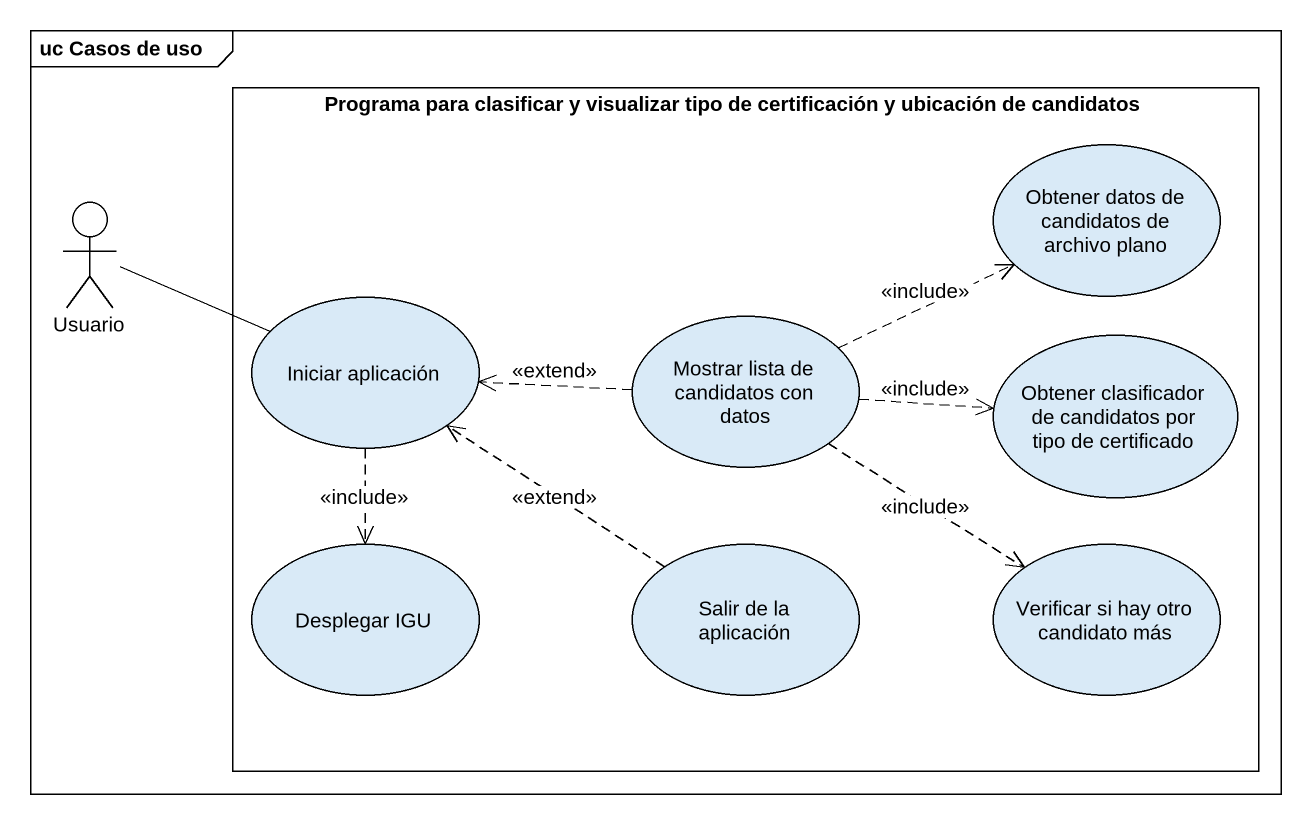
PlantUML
@startuml
mainframe uc Casos de uso
rectangle "Programa para clasificar y visualizar tipo de certificación y ubicación de candidatos" as Programa_para_clasificar_y {
  usecase "Obtener datos de candidatos de archivo plano" as Obtener_datos_de_candidatos
  usecase "Iniciar aplicación" as Iniciar_aplicación
  usecase "Mostrar lista de candidatos con datos" as Mostrar_lista_de_candidatos
  usecase "Obtener clasificador de candidatos por tipo de certificado" as Obtener_clasificador_de
  usecase "Desplegar IGU" as Desplegar_IGU
  usecase "Salir de la aplicación" as Salir_de_la_aplicación
  usecase "Verificar si hay otro candidato más" as Verificar_si_hay_otro
}
actor Usuario
Usuario -right- Iniciar_aplicación
Iniciar_aplicación ..> Desplegar_IGU : <<include>>
Mostrar_lista_de_candidatos .right.> Obtener_datos_de_candidatos : <<include>>
Mostrar_lista_de_candidatos .left.> Iniciar_aplicación : <<extend>>
Mostrar_lista_de_candidatos .right.> Obtener_clasificador_de : <<include>>
Mostrar_lista_de_candidatos ..> Verificar_si_hay_otro : <<include>>
Salir_de_la_aplicación .up.> Iniciar_aplicación : <<extend>>
@enduml
